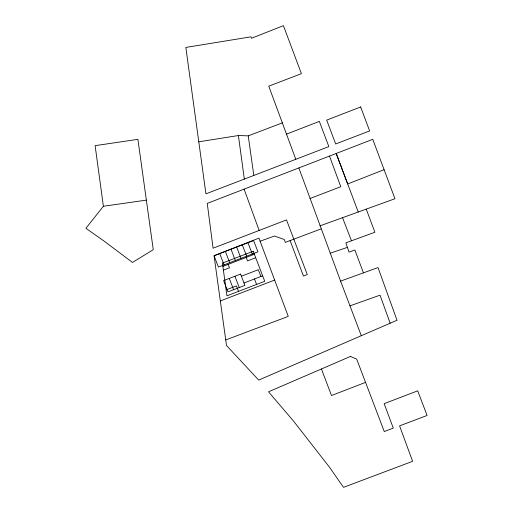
<?xml version="1.0" encoding="UTF-8"?>
<svg xmlns="http://www.w3.org/2000/svg" width="513" height="513" viewBox="0 0 513 513"><rect width="100%" height="100%" fill="white"/><g stroke="black" fill="none" stroke-linecap="round" stroke-linejoin="round"><path stroke-width="0.77" d="M103.382 206.264L85.908 228.291L103.94 241.001L132.495 262.451L153.265 249.684L137.907 139.337L95.123 145.66L103.382 206.264L146.32 200.128M225.726 339.933L288.255 316.393L258.943 238.135L214.062 255.743L226.502 345.499L258.699 380.095L397.011 320.253L378.023 267.568L340.587 281.105L298.855 167.931L372.752 139.324L394.959 198.73L319.932 225.874M384.096 169.681L347.686 183.962L336.201 153.477L358.247 212.01M298.855 167.931L207.252 203.398L213.081 248.209L286.498 219.917L307.293 274.59L303.44 276.02L290.089 240.591M286.498 134.149L319.342 121.395L328.852 146.596L205.925 193.843L185.841 47.44L250.96 36.833L251.485 38.289L283.42 25.65L301.4 73.673L268.761 86.146L295.802 159.293M222.873 266.427L254.358 254.236M365.551 382.377L331.501 395.517L321.433 368.969M223.392 270.165L229.458 267.837L228.131 264.387M255.705 257.744L247.535 260.886L246.189 257.398M241.386 276.218L258.328 269.703L260.937 276.481M226.124 289.864L236.403 285.914L238.507 291.378M243.989 282.996L262.656 275.821M220.327 300.958L274.654 280.079M309.974 198.499L340.773 186.732L329.5 156.074M198.787 141.812L238.398 135.528L248.234 135.855L282.33 122.87M321.035 228.913L285.343 242.38L284.324 239.52L274.481 236.012L260.097 241.225M366.237 209.118L374.888 232.248L345.877 242.841L349.032 252.12L354.868 249.998L363.441 272.839M349.975 305.851L380.03 295.167L390.143 323.228M330.141 253.23L347.416 247.369M342.537 217.692L351.482 240.796M247.952 242.713L252.3 254.012M242.309 244.887L246.65 256.186M254.48 278.963L256.583 284.433M236.66 247.061L241.001 258.353M231.01 249.228L235.352 260.527M225.361 251.402L229.702 262.701M234.916 276.257L239.257 287.556M219.711 253.569L224.053 264.868M229.266 278.424L233.607 289.723M340.587 281.105L361.306 335.701M244.092 189.137L259.2 230.606M248.234 135.855L253.82 175.433M238.398 135.528L244.323 179.082M350.437 356.445L268.536 391.81L293.513 421.064L329.41 467.112L343.511 487.35L412.606 461.309L399.576 425.867L427.092 415.472L417.704 390.829L384.154 403.66L393.285 428.111L384.269 431.542L356.682 359.1L350.437 356.445M360.665 106.961L326.691 120.113L335.675 143.973L369.636 130.918L360.665 106.961M253.602 240.546L214.062 255.743L218.403 267.042L257.949 251.845L253.602 240.546M253.21 251.255L222.418 263.092L226.951 295.821L264.753 281.291L253.21 251.255M240.565 274.083L223.617 280.598L227.958 291.897L244.906 285.382L240.565 274.083"/></g></svg>
